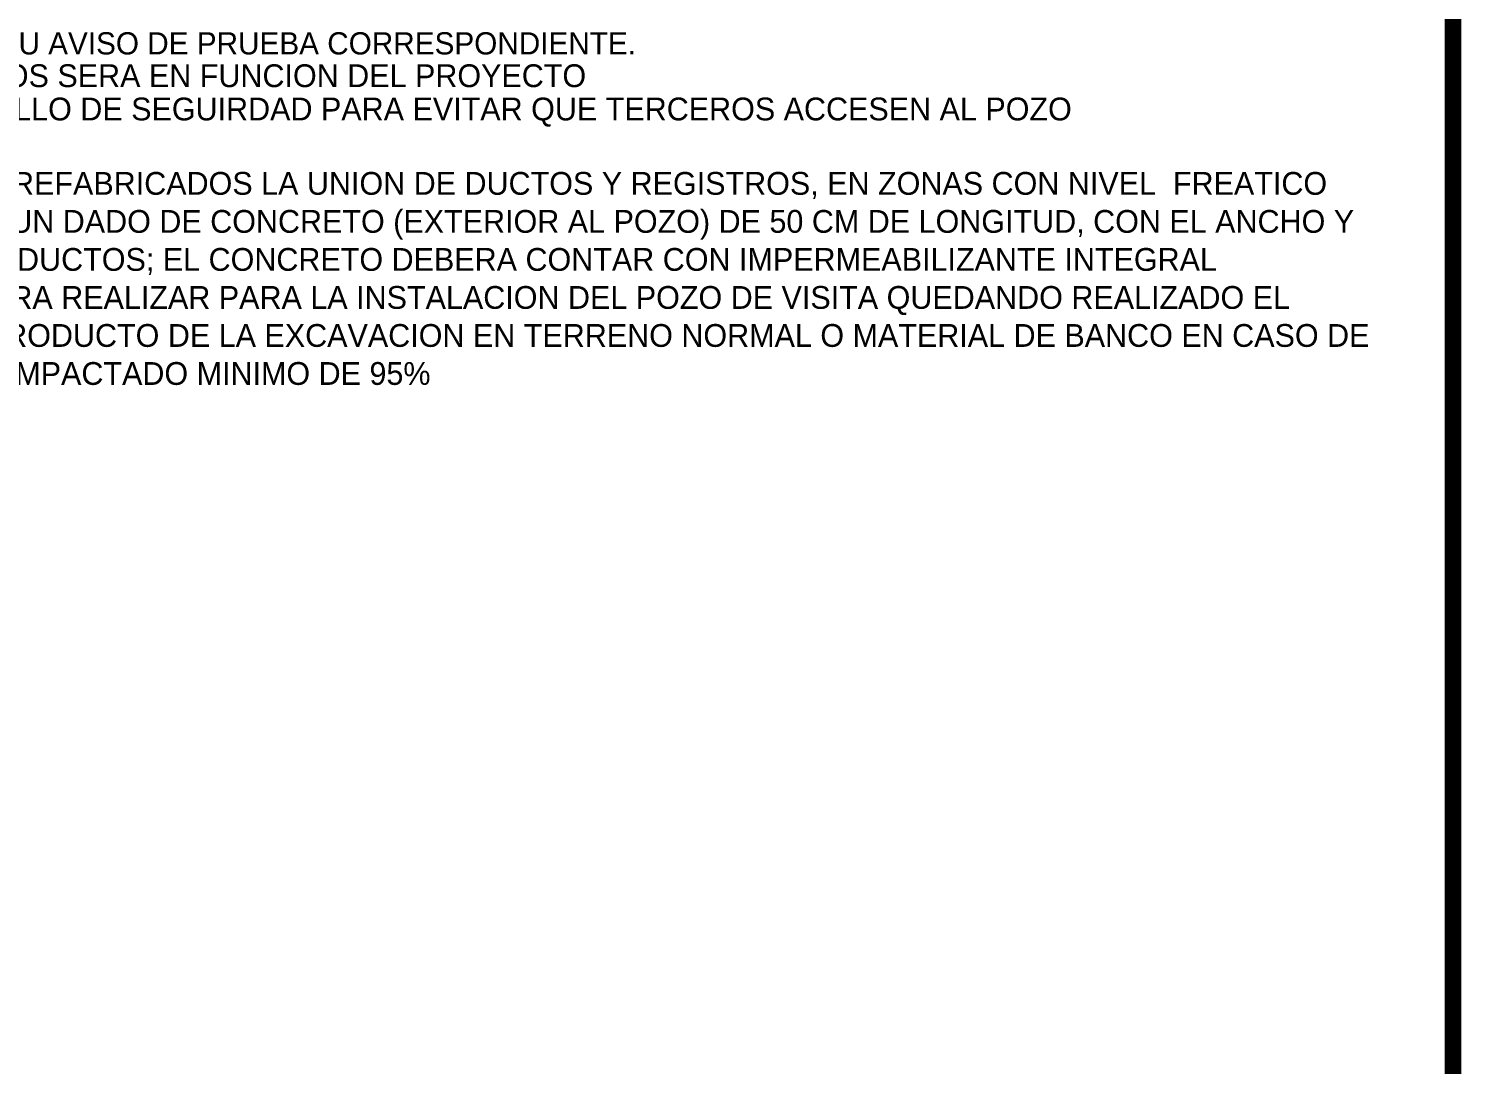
# Model space of a CAD drawing. Header units: centimetres. Extents: x 899 to 420531, y -3090 to 1299.
# Drawn here: x 11517 to 12397, y -2454 to -1819 of the extents above; entities that cross this region are included whole.
import ezdxf

# ---------------------------------------------------------------- set-up
doc = ezdxf.new("R2010")
doc.units = ezdxf.units.CM
doc.header["$LTSCALE"] = 10
doc.header["$MEASUREMENT"] = 0
for name, color, linetype in [('CABLES Y VARILLAS', 7, 'CONTINUOUS'), ('DIM', 7, 'CONTINUOUS'), ('MARCO', 7, 'CONTINUOUS'), ('TEXTOS', 7, 'CONTINUOUS')]:
    doc.layers.add(name, color=color, linetype=linetype)
doc.styles.get("Standard").update_dxf_attribs({"font": ''})
doc.styles.get('Standard').set_extended_font_data('Zurich Ex BT')

# ---------------------------------------------------------------- blocks, each defined once
blk = doc.blocks.new('Marco-Reg')
at = {"layer": 'MARCO', "linetype": 'Continuous', "const_width": 10.19138869004976}
blk.add_lwpolyline([(12391.4845252621, -3085.065296483201), (12391.4845252621, -542.6777964832254), (8462.340207080324, -542.6777964832254), (8462.340207080324, -3085.065296483199)], close=True, dxfattribs=at)

msp = doc.modelspace()

# ---------------------------------------------------------------- block references
at = {"layer": 'DIM'}
msp.add_blockref('Marco-Reg', (0, 0), dxfattribs=at)

# ---------------------------------------------------------------- texts
at = {"layer": 'CABLES Y VARILLAS'}
for s, height, p in [('DURANTE SU CONSTRUCCION Y CONTAR CON SU AVISO DE PRUEBA CORRESPONDIENTE.', 13.63917064819966, (11076.24180511303, -1834.528947247301)), ('UBICACION DE LOS DUCTOS EN LOS REGISTROS SERA EN FUNCION DEL PROYECTO ', 14, (11078.18460040762, -1854.574709032931))]:
    msp.add_text(s, height=height, dxfattribs=at).set_placement(p)
at = {"layer": 'TEXTOS', "char_height": 14, "width": 1278.433376582805, "attachment_point": 1}
for s, insert in [('30.- LAS TAPAS DEBERAN CONTAR CON TORNILLO DE SEGUIRDAD PARA EVITAR QUE TERCEROS ACCESEN AL POZO ', (11078.70097888773, -1861.011416529189)), ('31.- EN CASO DE QUE LOS REGISTROS SEAN PREFABRICADOS LA UNION DE DUCTOS Y REGISTROS, EN ZONAS CON NIVEL  FREATICO ALTO, CONTEMPLARA LA CONSTRUCCION  DE UN DADO DE CONCRETO (EXTERIOR AL POZO) DE 50 CM DE LONGITUD, CON EL ANCHO Y ALTO NECESARIO PARA CUBRIR EL BANCO DE DUCTOS; EL CONCRETO DEBERA CONTAR CON IMPERMEABILIZANTE INTEGRAL \\P32.-LA SOBREEXCAVACION INDICADA SE DEBERA REALIZAR PARA LA INSTALACION DEL POZO DE VISITA QUEDANDO REALIZADO EL RELLENO Y COMPACTACION CON MATERIAL PRODUCTO DE LA EXCAVACION EN TERRENO NORMAL O MATERIAL DE BANCO EN CASO DE TERRENO ROCOSO DEBIENDO LOGRAR UN COMPACTADO MINIMO DE 95%', (11076.29440548639, -1906.665360286968))]:
    msp.add_mtext(s, dxfattribs=dict(at, insert=insert))

doc.saveas('drawing.dxf')
